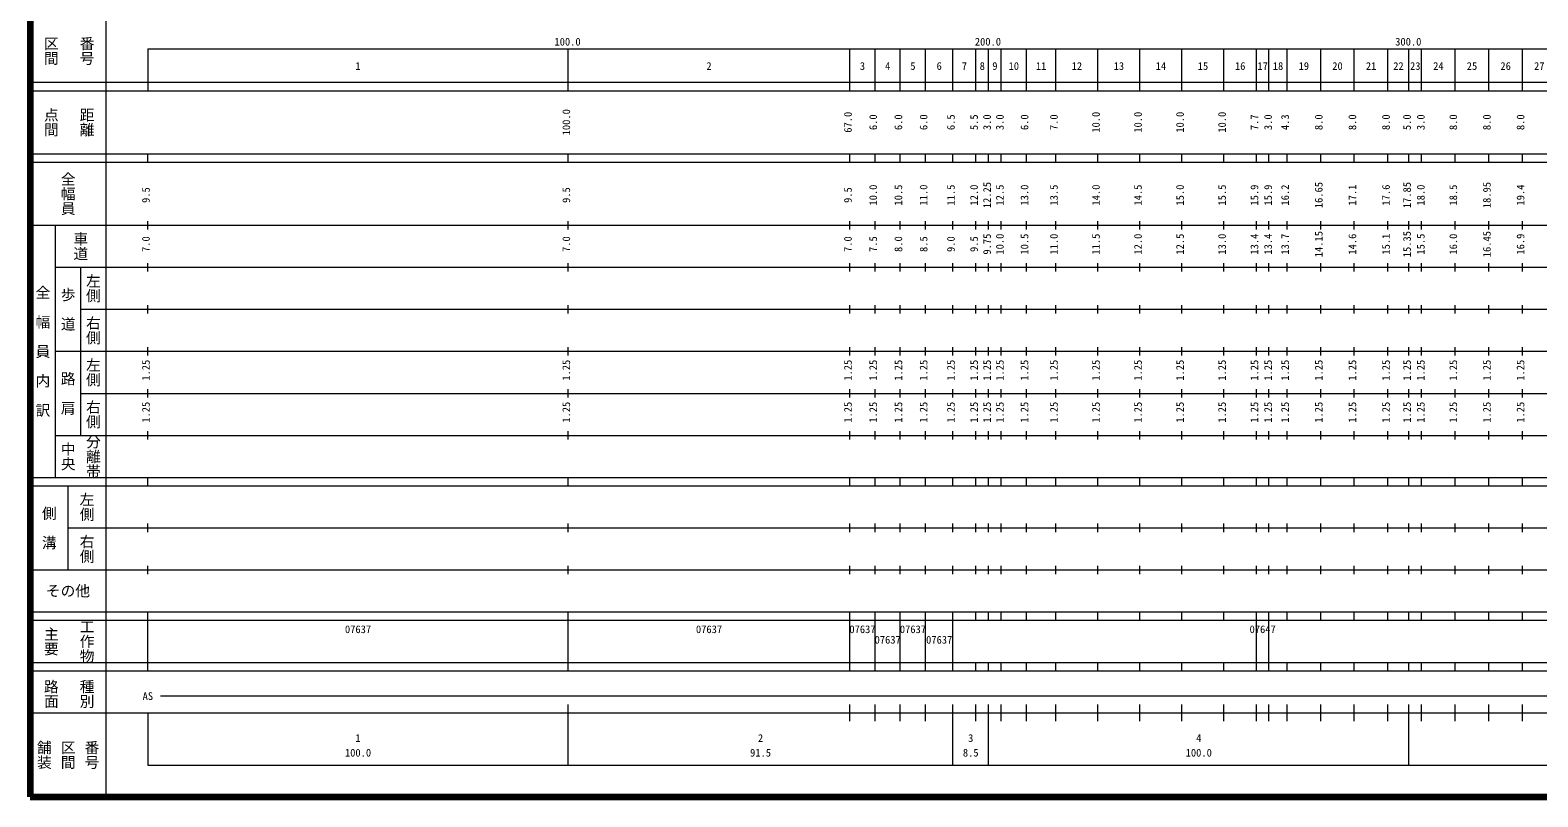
# Model space of a CAD drawing. Units: millimetres on the paper, enlarged 1000 times. Extents: x 40000 to 680000, y 20000 to 380000.
# Drawn here: x 40000 to 398664, y 20000 to 202409 of the extents above; entities that cross this region are included whole.
import ezdxf
from ezdxf.enums import TextEntityAlignment as Align

# ---------------------------------------------------------------- set-up
doc = ezdxf.new("R2010")
doc.units = ezdxf.units.MM
doc.header["$LTSCALE"] = 1000
doc.layers.add('M-TTL', color=2, linetype='Continuous', lineweight=140)
doc.layers.add('M-TTL-BAND', color=7, linetype='Continuous', lineweight=13)
doc.styles.add('@ＭＳ ゴシック', font='')
doc.styles.add('ＭＳ ゴシック', font='')
doc.styles.get('@ＭＳ ゴシック').set_extended_font_data('@MS Gothic')
doc.styles.get('ＭＳ ゴシック').set_extended_font_data('MS Gothic')

msp = doc.modelspace()

# ---------------------------------------------------------------- linework, layer by layer
at = {"layer": 'M-TTL'}
for p, q in [((40000, 380000), (40000, 20000)), ((40000, 20000), (680000, 20000))]:
    msp.add_line(p, q, dxfattribs=at)
at = {"layer": 'M-TTL-BAND'}
for p, q in [((58000, 370000), (58000, 20000)), ((68000, 198000), (579000, 198000)), ((68000, 198000), (68000, 188000)), ((168000, 188000), (168000, 198000)), ((235000, 188000), (235000, 198000)), ((241000, 188000), (241000, 198000)), ((247000, 188000), (247000, 198000)), ((253000, 188000), (253000, 198000)), ((259500, 188000), (259500, 198000)), ((265000, 188000), (265000, 198000)), ((268000, 188000), (268000, 198000)), ((271000, 188000), (271000, 198000)), ((277000, 188000), (277000, 198000)), ((284000, 188000), (284000, 198000)), ((294000, 188000), (294000, 198000)), ((304000, 188000), (304000, 198000)), ((314000, 188000), (314000, 198000)), ((324000, 188000), (324000, 198000)), ((331700, 188000), (331700, 198000)), ((334700, 188000), (334700, 198000)), ((339000, 188000), (339000, 198000)), ((347000, 188000), (347000, 198000)), ((355000, 188000), (355000, 198000)), ((363000, 188000), (363000, 198000)), ((368000, 188000), (368000, 198000)), ((371000, 188000), (371000, 198000)), ((379000, 188000), (379000, 198000)), ((387000, 188000), (387000, 198000)), ((395000, 188000), (395000, 198000)), ((40000, 190000), (579000, 190000)), ((40000, 188000), (579000, 188000)), ((40000, 173000), (579000, 173000)), ((68000, 171000), (68000, 173000)), ((168000, 171000), (168000, 173000)), ((235000, 171000), (235000, 173000)), ((241000, 171000), (241000, 173000)), ((247000, 171000), (247000, 173000)), ((253000, 171000), (253000, 173000)), ((259500, 171000), (259500, 173000)), ((265000, 171000), (265000, 173000)), ((268000, 171000), (268000, 173000)), ((271000, 171000), (271000, 173000)), ((277000, 171000), (277000, 173000)), ((284000, 171000), (284000, 173000)), ((294000, 171000), (294000, 173000)), ((304000, 171000), (304000, 173000)), ((314000, 171000), (314000, 173000)), ((324000, 171000), (324000, 173000)), ((331700, 171000), (331700, 173000)), ((334700, 171000), (334700, 173000)), ((339000, 171000), (339000, 173000)), ((347000, 171000), (347000, 173000)), ((355000, 171000), (355000, 173000)), ((363000, 171000), (363000, 173000)), ((368000, 171000), (368000, 173000)), ((371000, 171000), (371000, 173000)), ((379000, 171000), (379000, 173000)), ((387000, 171000), (387000, 173000)), ((395000, 171000), (395000, 173000)), ((40000, 171000), (579000, 171000)), ((40000, 156000), (579000, 156000)), ((46000, 96000), (46000, 156000)), ((68000, 155000), (68000, 157000)), ((168000, 155000), (168000, 157000)), ((235000, 155000), (235000, 157000)), ((241000, 155000), (241000, 157000)), ((247000, 155000), (247000, 157000)), ((253000, 155000), (253000, 157000)), ((259500, 155000), (259500, 157000)), ((265000, 155000), (265000, 157000)), ((268000, 155000), (268000, 157000)), ((271000, 155000), (271000, 157000)), ((277000, 155000), (277000, 157000)), ((284000, 155000), (284000, 157000)), ((294000, 155000), (294000, 157000)), ((304000, 155000), (304000, 157000)), ((314000, 155000), (314000, 157000)), ((324000, 155000), (324000, 157000)), ((331700, 155000), (331700, 157000)), ((334700, 155000), (334700, 157000)), ((339000, 155000), (339000, 157000)), ((347000, 155000), (347000, 157000)), ((355000, 155000), (355000, 157000)), ((363000, 155000), (363000, 157000)), ((368000, 155000), (368000, 157000)), ((371000, 155000), (371000, 157000)), ((379000, 155000), (379000, 157000)), ((387000, 155000), (387000, 157000)), ((395000, 155000), (395000, 157000)), ((46000, 146000), (579000, 146000)), ((52000, 146000), (52000, 106000)), ((68000, 145000), (68000, 147000)), ((168000, 145000), (168000, 147000)), ((235000, 145000), (235000, 147000)), ((241000, 145000), (241000, 147000)), ((247000, 145000), (247000, 147000)), ((253000, 145000), (253000, 147000)), ((259500, 145000), (259500, 147000)), ((265000, 145000), (265000, 147000)), ((268000, 145000), (268000, 147000)), ((271000, 145000), (271000, 147000)), ((277000, 145000), (277000, 147000)), ((284000, 145000), (284000, 147000)), ((294000, 145000), (294000, 147000)), ((304000, 145000), (304000, 147000)), ((314000, 145000), (314000, 147000)), ((324000, 145000), (324000, 147000)), ((331700, 145000), (331700, 147000)), ((334700, 145000), (334700, 147000)), ((339000, 145000), (339000, 147000)), ((347000, 145000), (347000, 147000)), ((355000, 145000), (355000, 147000)), ((363000, 145000), (363000, 147000)), ((368000, 145000), (368000, 147000)), ((371000, 145000), (371000, 147000)), ((379000, 145000), (379000, 147000)), ((387000, 145000), (387000, 147000)), ((395000, 145000), (395000, 147000)), ((68000, 135000), (68000, 137000)), ((168000, 135000), (168000, 137000)), ((235000, 135000), (235000, 137000)), ((241000, 135000), (241000, 137000)), ((247000, 135000), (247000, 137000)), ((253000, 135000), (253000, 137000)), ((259500, 135000), (259500, 137000)), ((265000, 135000), (265000, 137000)), ((268000, 135000), (268000, 137000)), ((271000, 135000), (271000, 137000)), ((277000, 135000), (277000, 137000)), ((284000, 135000), (284000, 137000)), ((294000, 135000), (294000, 137000)), ((304000, 135000), (304000, 137000)), ((314000, 135000), (314000, 137000)), ((324000, 135000), (324000, 137000)), ((331700, 135000), (331700, 137000)), ((334700, 135000), (334700, 137000)), ((339000, 135000), (339000, 137000)), ((347000, 135000), (347000, 137000)), ((355000, 135000), (355000, 137000)), ((363000, 135000), (363000, 137000)), ((368000, 135000), (368000, 137000)), ((371000, 135000), (371000, 137000)), ((379000, 135000), (379000, 137000)), ((387000, 135000), (387000, 137000)), ((395000, 135000), (395000, 137000)), ((52000, 136000), (579000, 136000)), ((46000, 126000), (579000, 126000)), ((68000, 125000), (68000, 127000)), ((168000, 125000), (168000, 127000)), ((235000, 125000), (235000, 127000)), ((241000, 125000), (241000, 127000)), ((247000, 125000), (247000, 127000)), ((253000, 125000), (253000, 127000)), ((259500, 125000), (259500, 127000)), ((265000, 125000), (265000, 127000)), ((268000, 125000), (268000, 127000)), ((271000, 125000), (271000, 127000)), ((277000, 125000), (277000, 127000)), ((284000, 125000), (284000, 127000)), ((294000, 125000), (294000, 127000)), ((304000, 125000), (304000, 127000)), ((314000, 125000), (314000, 127000)), ((324000, 125000), (324000, 127000)), ((331700, 125000), (331700, 127000)), ((334700, 125000), (334700, 127000)), ((339000, 125000), (339000, 127000)), ((347000, 125000), (347000, 127000)), ((355000, 125000), (355000, 127000)), ((363000, 125000), (363000, 127000)), ((368000, 125000), (368000, 127000)), ((371000, 125000), (371000, 127000)), ((379000, 125000), (379000, 127000)), ((387000, 125000), (387000, 127000)), ((395000, 125000), (395000, 127000)), ((52000, 116000), (579000, 116000)), ((68000, 115000), (68000, 117000)), ((168000, 115000), (168000, 117000)), ((235000, 115000), (235000, 117000)), ((241000, 115000), (241000, 117000)), ((247000, 115000), (247000, 117000)), ((253000, 115000), (253000, 117000)), ((259500, 115000), (259500, 117000)), ((265000, 115000), (265000, 117000)), ((268000, 115000), (268000, 117000)), ((271000, 115000), (271000, 117000)), ((277000, 115000), (277000, 117000)), ((284000, 115000), (284000, 117000)), ((294000, 115000), (294000, 117000)), ((304000, 115000), (304000, 117000)), ((314000, 115000), (314000, 117000)), ((324000, 115000), (324000, 117000)), ((331700, 115000), (331700, 117000)), ((334700, 115000), (334700, 117000)), ((339000, 115000), (339000, 117000)), ((347000, 115000), (347000, 117000)), ((355000, 115000), (355000, 117000)), ((363000, 115000), (363000, 117000)), ((368000, 115000), (368000, 117000)), ((371000, 115000), (371000, 117000)), ((379000, 115000), (379000, 117000)), ((387000, 115000), (387000, 117000)), ((395000, 115000), (395000, 117000)), ((46000, 106000), (579000, 106000)), ((68000, 105000), (68000, 107000)), ((168000, 105000), (168000, 107000)), ((235000, 105000), (235000, 107000)), ((241000, 105000), (241000, 107000)), ((247000, 105000), (247000, 107000)), ((253000, 105000), (253000, 107000)), ((259500, 105000), (259500, 107000)), ((265000, 105000), (265000, 107000)), ((268000, 105000), (268000, 107000)), ((271000, 105000), (271000, 107000)), ((277000, 105000), (277000, 107000)), ((284000, 105000), (284000, 107000)), ((294000, 105000), (294000, 107000)), ((304000, 105000), (304000, 107000)), ((314000, 105000), (314000, 107000)), ((324000, 105000), (324000, 107000)), ((331700, 105000), (331700, 107000)), ((334700, 105000), (334700, 107000)), ((339000, 105000), (339000, 107000)), ((347000, 105000), (347000, 107000)), ((355000, 105000), (355000, 107000)), ((363000, 105000), (363000, 107000)), ((368000, 105000), (368000, 107000)), ((371000, 105000), (371000, 107000)), ((379000, 105000), (379000, 107000)), ((387000, 105000), (387000, 107000)), ((395000, 105000), (395000, 107000)), ((40000, 96000), (579000, 96000)), ((40000, 94000), (579000, 94000)), ((49000, 94000), (49000, 74000)), ((68000, 94000), (68000, 96000)), ((168000, 94000), (168000, 96000)), ((235000, 94000), (235000, 96000)), ((241000, 94000), (241000, 96000)), ((247000, 94000), (247000, 96000)), ((253000, 94000), (253000, 96000)), ((259500, 94000), (259500, 96000)), ((265000, 94000), (265000, 96000)), ((268000, 94000), (268000, 96000)), ((271000, 94000), (271000, 96000)), ((277000, 94000), (277000, 96000)), ((284000, 94000), (284000, 96000)), ((294000, 94000), (294000, 96000)), ((304000, 94000), (304000, 96000)), ((314000, 94000), (314000, 96000)), ((324000, 94000), (324000, 96000)), ((331700, 94000), (331700, 96000)), ((334700, 94000), (334700, 96000)), ((339000, 94000), (339000, 96000)), ((347000, 94000), (347000, 96000)), ((355000, 94000), (355000, 96000)), ((363000, 94000), (363000, 96000)), ((368000, 94000), (368000, 96000)), ((371000, 94000), (371000, 96000)), ((379000, 94000), (379000, 96000)), ((387000, 94000), (387000, 96000)), ((395000, 94000), (395000, 96000)), ((49000, 84000), (579000, 84000)), ((68000, 83000), (68000, 85000)), ((168000, 83000), (168000, 85000)), ((235000, 83000), (235000, 85000)), ((241000, 83000), (241000, 85000)), ((247000, 83000), (247000, 85000)), ((253000, 83000), (253000, 85000)), ((259500, 83000), (259500, 85000)), ((265000, 83000), (265000, 85000)), ((268000, 83000), (268000, 85000)), ((271000, 83000), (271000, 85000)), ((277000, 83000), (277000, 85000)), ((284000, 83000), (284000, 85000)), ((294000, 83000), (294000, 85000)), ((304000, 83000), (304000, 85000)), ((314000, 83000), (314000, 85000)), ((324000, 83000), (324000, 85000)), ((331700, 83000), (331700, 85000)), ((334700, 83000), (334700, 85000)), ((339000, 83000), (339000, 85000)), ((347000, 83000), (347000, 85000)), ((355000, 83000), (355000, 85000)), ((363000, 83000), (363000, 85000)), ((368000, 83000), (368000, 85000)), ((371000, 83000), (371000, 85000)), ((379000, 83000), (379000, 85000)), ((387000, 83000), (387000, 85000)), ((395000, 83000), (395000, 85000)), ((40000, 74000), (579000, 74000)), ((68000, 73000), (68000, 75000)), ((168000, 73000), (168000, 75000)), ((235000, 73000), (235000, 75000)), ((241000, 73000), (241000, 75000)), ((247000, 73000), (247000, 75000)), ((253000, 73000), (253000, 75000)), ((259500, 73000), (259500, 75000)), ((265000, 73000), (265000, 75000)), ((268000, 73000), (268000, 75000)), ((271000, 73000), (271000, 75000)), ((277000, 73000), (277000, 75000)), ((284000, 73000), (284000, 75000)), ((294000, 73000), (294000, 75000)), ((304000, 73000), (304000, 75000)), ((314000, 73000), (314000, 75000)), ((324000, 73000), (324000, 75000)), ((331700, 73000), (331700, 75000)), ((334700, 73000), (334700, 75000)), ((339000, 73000), (339000, 75000)), ((347000, 73000), (347000, 75000)), ((355000, 73000), (355000, 75000)), ((363000, 73000), (363000, 75000)), ((368000, 73000), (368000, 75000)), ((371000, 73000), (371000, 75000)), ((379000, 73000), (379000, 75000)), ((387000, 73000), (387000, 75000)), ((395000, 73000), (395000, 75000)), ((40000, 64000), (579000, 64000)), ((40000, 62000), (579000, 62000)), ((68000, 52000), (68000, 64000)), ((68000, 52000), (68000, 62000)), ((168000, 62000), (168000, 64000)), ((168000, 52000), (168000, 62000)), ((168000, 52000), (168000, 62000)), ((235000, 62000), (235000, 64000)), ((235000, 52000), (235000, 62000)), ((235000, 52000), (235000, 62000)), ((241000, 62000), (241000, 64000)), ((241000, 52000), (241000, 62000)), ((241000, 52000), (241000, 62000)), ((247000, 62000), (247000, 64000)), ((247000, 52000), (247000, 62000)), ((247000, 52000), (247000, 62000)), ((253000, 62000), (253000, 64000)), ((253000, 52000), (253000, 62000)), ((253000, 52000), (253000, 62000)), ((259500, 62000), (259500, 64000)), ((259500, 52000), (259500, 62000)), ((265000, 62000), (265000, 64000)), ((268000, 62000), (268000, 64000)), ((271000, 62000), (271000, 64000)), ((277000, 62000), (277000, 64000)), ((284000, 62000), (284000, 64000)), ((294000, 62000), (294000, 64000)), ((304000, 62000), (304000, 64000)), ((314000, 62000), (314000, 64000)), ((324000, 62000), (324000, 64000)), ((331700, 62000), (331700, 64000)), ((331700, 52000), (331700, 62000)), ((334700, 62000), (334700, 64000)), ((334700, 52000), (334700, 62000)), ((339000, 62000), (339000, 64000)), ((347000, 62000), (347000, 64000)), ((355000, 62000), (355000, 64000)), ((363000, 62000), (363000, 64000)), ((368000, 62000), (368000, 64000)), ((371000, 62000), (371000, 64000)), ((379000, 62000), (379000, 64000)), ((387000, 62000), (387000, 64000)), ((395000, 62000), (395000, 64000)), ((40000, 52000), (579000, 52000)), ((68000, 50000), (68000, 52000)), ((168000, 50000), (168000, 52000)), ((235000, 50000), (235000, 52000)), ((241000, 50000), (241000, 52000)), ((247000, 50000), (247000, 52000)), ((253000, 50000), (253000, 52000)), ((259500, 50000), (259500, 52000)), ((265000, 50000), (265000, 52000)), ((268000, 50000), (268000, 52000)), ((271000, 50000), (271000, 52000)), ((277000, 50000), (277000, 52000)), ((284000, 50000), (284000, 52000)), ((294000, 50000), (294000, 52000)), ((304000, 50000), (304000, 52000)), ((314000, 50000), (314000, 52000)), ((324000, 50000), (324000, 52000)), ((331700, 50000), (331700, 52000)), ((334700, 50000), (334700, 52000)), ((339000, 50000), (339000, 52000)), ((347000, 50000), (347000, 52000)), ((355000, 50000), (355000, 52000)), ((363000, 50000), (363000, 52000)), ((368000, 50000), (368000, 52000)), ((371000, 50000), (371000, 52000)), ((379000, 50000), (379000, 52000)), ((387000, 50000), (387000, 52000)), ((395000, 50000), (395000, 52000)), ((40000, 50000), (579000, 50000)), ((71000, 44000), (565000, 44000)), ((40000, 40000), (579000, 40000)), ((68000, 40000), (68000, 27500)), ((168000, 27500), (168000, 42000)), ((235000, 38000), (235000, 42000)), ((241000, 38000), (241000, 42000)), ((247000, 38000), (247000, 42000)), ((253000, 38000), (253000, 42000)), ((259500, 27500), (259500, 42000)), ((265000, 38000), (265000, 42000)), ((268000, 27500), (268000, 42000)), ((271000, 38000), (271000, 42000)), ((277000, 38000), (277000, 42000)), ((284000, 38000), (284000, 42000)), ((294000, 38000), (294000, 42000)), ((304000, 38000), (304000, 42000)), ((314000, 38000), (314000, 42000)), ((324000, 38000), (324000, 42000)), ((331700, 38000), (331700, 42000)), ((334700, 38000), (334700, 42000)), ((339000, 38000), (339000, 42000)), ((347000, 38000), (347000, 42000)), ((355000, 38000), (355000, 42000)), ((363000, 38000), (363000, 42000)), ((368000, 27500), (368000, 42000)), ((371000, 38000), (371000, 42000)), ((379000, 38000), (379000, 42000)), ((387000, 38000), (387000, 42000)), ((395000, 38000), (395000, 42000)), ((68000, 27500), (579000, 27500))]:
    msp.add_line(p, q, dxfattribs=at)

# ---------------------------------------------------------------- texts
at = {"layer": 'M-TTL-BAND', "style": '@ＭＳ ゴシック'}
for s, p in [('区間', (45000, 197500)), ('番号', (53500, 197500)), ('点間', (45000, 180500)), ('距離', (53500, 180500)), ('全幅員', (49000, 163500)), ('車道', (52000, 151000)), ('左側', (55000, 141000)), ('全\u3000幅\u3000員\u3000内\u3000訳', (43000, 126000)), ('歩\u3000道', (49000, 136000)), ('右側', (55000, 131000)), ('左側', (55000, 121000)), ('路\u3000肩', (49000, 116000)), ('右側', (55000, 111000)), ('中央', (49000, 101000)), ('分離帯', (55000, 101000)), ('左側', (53500, 89000)), ('側\u3000溝', (44500, 84000)), ('右側', (53500, 79000)), ('工作物', (53500, 57000)), ('主要', (45000, 57000)), ('路面', (45000, 44500)), ('種別', (53500, 44500)), ('舗装', (43333, 30000)), ('区間', (49000, 30000)), ('番号', (54667, 30000))]:
    msp.add_text(s, height=2566, rotation=270, dxfattribs=at).set_placement(p, align=Align.MIDDLE_CENTER)
at = {"layer": 'M-TTL-BAND', "style": 'ＭＳ ゴシック'}
for s, p in [('100.0', (167844, 198195)), ('200.0', (267844, 198195)), ('300.0', (367844, 198195)), ('1', (118000, 192405)), ('2', (201500, 192405)), ('3', (238000, 192405)), ('4', (244000, 192405)), ('5', (250000, 192405)), ('6', (256250, 192405)), ('7', (262250, 192405)), ('8', (266500, 192405)), ('9', (269500, 192405)), ('10', (274000, 192405)), ('11', (280500, 192405)), ('12', (289000, 192405)), ('13', (299000, 192405)), ('14', (309000, 192405)), ('15', (319000, 192405)), ('16', (327850, 192405)), ('17', (333200, 192405)), ('18', (336850, 192405)), ('19', (343000, 192405)), ('20', (351000, 192405)), ('21', (359000, 192405)), ('22', (365500, 192405)), ('23', (369500, 192405)), ('24', (375000, 192405)), ('25', (383000, 192405)), ('26', (391000, 192405)), ('27', (399000, 192405)), ('07637', (118000, 58405)), ('07637', (201500, 58405)), ('07637', (238000, 58405)), ('07637', (244000, 55905)), ('07637', (250000, 58405)), ('07637', (256250, 55905)), ('07647', (333202, 58405)), ('AS', (68000, 42500)), ('1', (118000, 32523)), ('2', (213750, 32523)), ('3', (263750, 32523)), ('4', (318000, 32523)), ('100.0', (118000, 29033)), ('91.5', (213750, 29033)), ('8.5', (263750, 29033)), ('100.0', (318000, 29033))]:
    msp.add_text(s, height=1833, dxfattribs=at).set_placement(p, align=Align.BOTTOM_CENTER)
for s, p in [('100.0', (169000, 180500)), ('67.0', (236000, 180500)), ('6.0', (242000, 180500)), ('6.0', (248000, 180500)), ('6.0', (254000, 180500)), ('6.5', (260500, 180500)), ('5.5', (266000, 180500)), ('3.0', (269094, 180500)), ('3.0', (272143, 180500)), ('6.0', (278000, 180500)), ('7.0', (285000, 180500)), ('10.0', (295000, 180500)), ('10.0', (305000, 180500)), ('10.0', (315000, 180500)), ('10.0', (325000, 180500)), ('7.7', (332700, 180500)), ('3.0', (335950, 180500)), ('4.3', (340000, 180500)), ('8.0', (348000, 180500)), ('8.0', (356000, 180500)), ('8.0', (364000, 180500)), ('5.0', (369000, 180500)), ('3.0', (372277, 180500)), ('8.0', (380000, 180500)), ('8.0', (388000, 180500)), ('8.0', (396000, 180500)), ('10.0', (242000, 163174)), ('10.5', (248000, 163174)), ('11.0', (254000, 163174)), ('11.5', (260500, 163174)), ('12.0', (266000, 163174)), ('12.25', (269094, 163174)), ('12.5', (272143, 163174)), ('13.0', (278000, 163174)), ('13.5', (285000, 163174)), ('14.0', (295000, 163174)), ('14.5', (305000, 163174)), ('15.0', (315000, 163174)), ('15.5', (325000, 163174)), ('15.9', (332700, 163174)), ('15.9', (335950, 163174)), ('16.2', (340000, 163174)), ('16.65', (348000, 163174)), ('17.1', (356000, 163174)), ('17.6', (364000, 163174)), ('17.85', (369000, 163174)), ('18.0', (372277, 163174)), ('18.5', (380000, 163174)), ('18.95', (388000, 163174)), ('19.4', (396000, 163174)), ('9.5', (69000, 163174)), ('9.5', (169000, 163174)), ('9.5', (236000, 163174)), ('14.15', (348000, 151500)), ('15.35', (369000, 151500)), ('16.45', (388000, 151500)), ('7.0', (69000, 151500)), ('7.0', (169000, 151500)), ('7.0', (236000, 151500)), ('7.5', (242000, 151500)), ('8.0', (248000, 151500)), ('8.5', (254000, 151500)), ('9.0', (260500, 151500)), ('9.5', (266000, 151500)), ('9.75', (269094, 151500)), ('10.0', (272143, 151500)), ('10.5', (278000, 151500)), ('11.0', (285000, 151500)), ('11.5', (295000, 151500)), ('12.0', (305000, 151500)), ('12.5', (315000, 151500)), ('13.0', (325000, 151500)), ('13.4', (332700, 151500)), ('13.4', (335950, 151500)), ('13.7', (340000, 151500)), ('14.6', (356000, 151500)), ('15.1', (364000, 151500)), ('15.5', (372277, 151500)), ('16.0', (380000, 151500)), ('16.9', (396000, 151500)), ('1.25', (69000, 121500)), ('1.25', (169000, 121500)), ('1.25', (236000, 121500)), ('1.25', (242000, 121500)), ('1.25', (248000, 121500)), ('1.25', (254000, 121500)), ('1.25', (260500, 121500)), ('1.25', (266000, 121500)), ('1.25', (269094, 121500)), ('1.25', (272143, 121500)), ('1.25', (278000, 121500)), ('1.25', (285000, 121500)), ('1.25', (295000, 121500)), ('1.25', (305000, 121500)), ('1.25', (315000, 121500)), ('1.25', (325000, 121500)), ('1.25', (332700, 121500)), ('1.25', (335950, 121500)), ('1.25', (340000, 121500)), ('1.25', (348000, 121500)), ('1.25', (356000, 121500)), ('1.25', (364000, 121500)), ('1.25', (369000, 121500)), ('1.25', (372277, 121500)), ('1.25', (380000, 121500)), ('1.25', (388000, 121500)), ('1.25', (396000, 121500)), ('1.25', (69000, 111500)), ('1.25', (169000, 111500)), ('1.25', (236000, 111500)), ('1.25', (242000, 111500)), ('1.25', (248000, 111500)), ('1.25', (254000, 111500)), ('1.25', (260500, 111500)), ('1.25', (266000, 111500)), ('1.25', (269094, 111500)), ('1.25', (272143, 111500)), ('1.25', (278000, 111500)), ('1.25', (285000, 111500)), ('1.25', (295000, 111500)), ('1.25', (305000, 111500)), ('1.25', (315000, 111500)), ('1.25', (325000, 111500)), ('1.25', (332700, 111500)), ('1.25', (335950, 111500)), ('1.25', (340000, 111500)), ('1.25', (348000, 111500)), ('1.25', (356000, 111500)), ('1.25', (364000, 111500)), ('1.25', (369000, 111500)), ('1.25', (372277, 111500)), ('1.25', (380000, 111500)), ('1.25', (388000, 111500)), ('1.25', (396000, 111500))]:
    msp.add_text(s, height=1833, rotation=90, dxfattribs=at).set_placement(p, align=Align.BOTTOM_CENTER)
msp.add_text('その他', height=2566, dxfattribs=at).set_placement((49000, 69000), align=Align.MIDDLE_CENTER)

doc.saveas('drawing.dxf')
